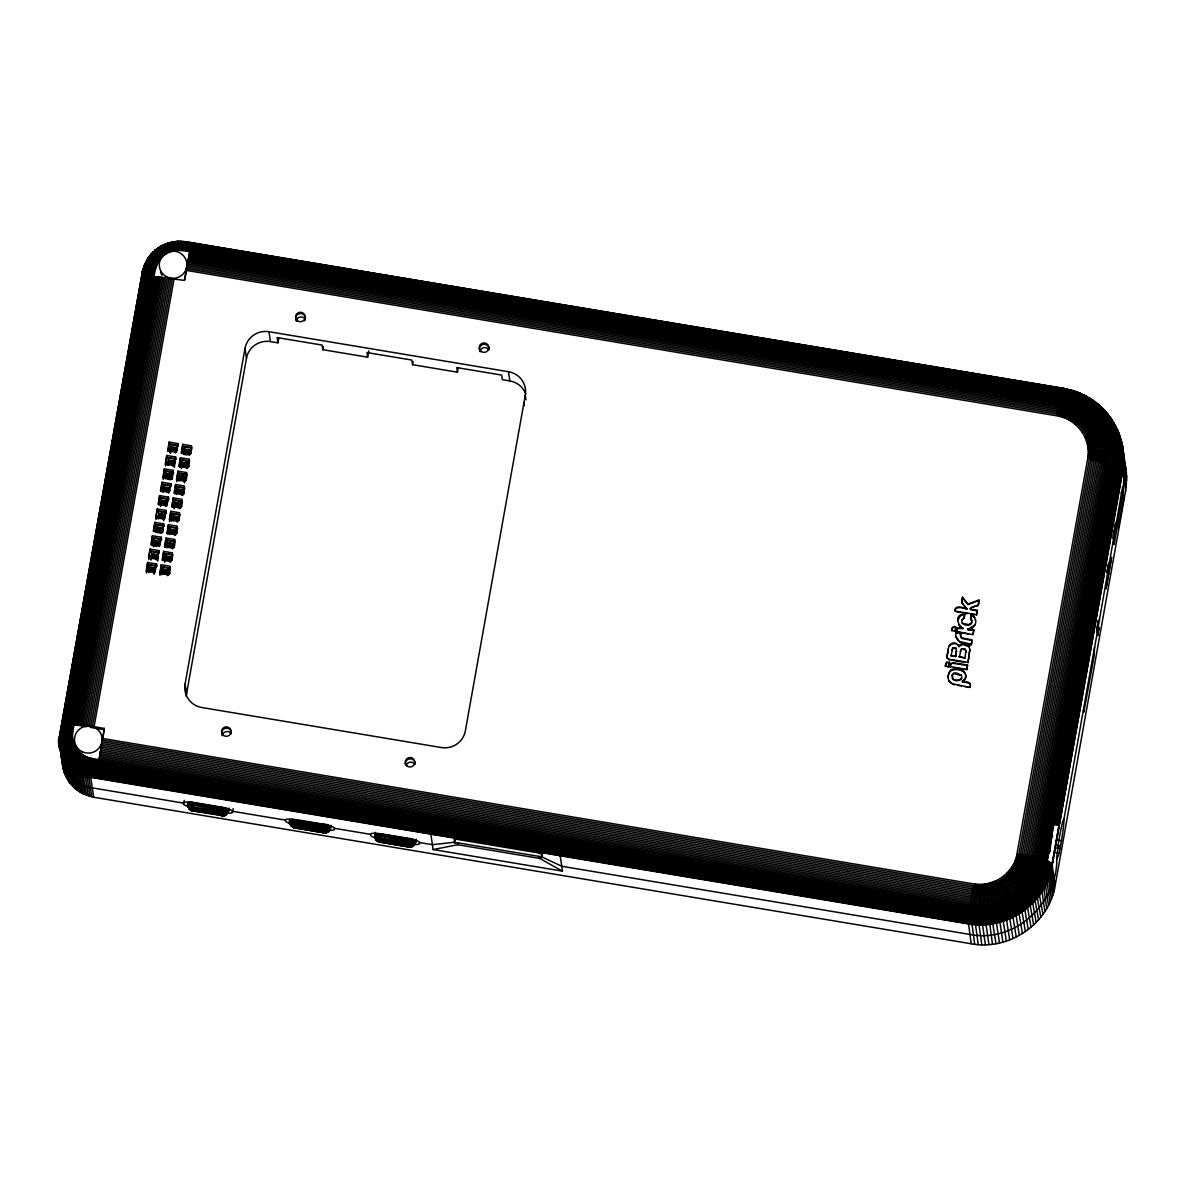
<?xml version="1.0" encoding="UTF-8"?>
<svg xmlns="http://www.w3.org/2000/svg" width="1186" height="1186" viewBox="0 0 1186 1186"><rect width="100%" height="100%" fill="white"/><g stroke="black" fill="none" stroke-linecap="round" stroke-linejoin="round"><path stroke-width="1.5" d="M101.981 743.815L99.15 759.677L102.515 738.463L975.114 884.148C993.053 886.579 1011.717 874.482 1016.417 856.929C1028.01 860.873 1041.723 863.141 1050.574 872.11C1041.886 907.231 1003.519 930.521 968.265 923.894L90.714 777.334C71.175 780.818 39.85 727.418 72.835 731.317L155.218 269.904L157.975 262.343L163.149 256.117L155.47 250.276L150.948 254.871L151.141 254.16L154.299 254.471L160.822 258.4M958.673 625.022C970.726 636.274 946.413 616.69 964.811 613.488L964.055 617.787L961.727 620.367L962.276 623.258C964.589 625.274 969.095 626.282 971.378 623.747L971.942 621.405L970.83 618.677L971.764 620.545L971.527 619.641M1124.98 463.163L1126.685 477.009L1125.618 490.945L1055.169 885.482C1049.195 923.657 1008.901 951.009 971.201 943.774L93.457 797.185L83.064 793.819L75.341 788.764L69.114 782.019L64.118 772.264L59.567 745.253L59.849 734.001L142.32 272.276L144.618 266.479L156.003 266.776M72.835 731.317L72.494 734.519C40.947 733.645 74.006 777.601 90.64 775.407L968.191 921.967C991.392 925.984 1016.269 917.905 1032.561 900.886C1037.958 894.778 1059.824 866.165 1047.297 860.888L1054.221 822.106L1059.009 825.471L1052.115 824.314M61.138 746.646C58.218 765.889 73.117 785.191 92.271 787.86L183.415 803.085A12.438 2.268 10.1 0 1 195.319 802.759L219.81 806.851A12.438 2.268 10.1 0 1 232.397 811.268L285.455 820.134A12.438 2.268 10.1 0 1 297.36 819.808L321.851 823.899A12.438 2.268 10.1 0 1 334.437 828.317L370.492 834.336A12.438 2.268 10.1 0 1 382.396 834.01L406.887 838.102A12.438 2.268 10.1 0 1 419.473 842.52L432.401 844.669L454.535 842.268L455.083 839.214M166.055 244.39L170.132 251.936L176.492 250.394L183.029 250.602L1060.595 397.162C1091.15 401.357 1114.395 433.068 1108.139 463.489L1037.706 858.027C1032.873 888.848 1000.347 910.937 969.896 905.096L92.345 758.536C80.974 756.89 71.827 746.068 72.494 734.519M1016.417 856.929L1087.977 456.995C1090.72 438.464 1076.977 419.666 1058.668 416.138L186.098 270.364L184.304 280.385L154.032 276.59M1126.685 480.508L1122.905 455.869L1110.378 452.4L1088.259 451.51M64.118 772.264L59.3 741.606L59.789 738.107M62.265 762.524L62.28 758.773M176.492 250.394L175.765 241.41L186.024 241.766L182.525 241.929L186.172 242.077L183.118 241.781L181.414 250.379M173.26 250.943L170.917 242.626L168.249 243.323L173.245 241.751L176.936 241.944L173.26 241.796L174.876 250.617M1015.883 858.679C1027.358 863.052 1040.418 866.269 1049.373 875.09C1039.618 908.372 1002.2 929.913 968.221 923.538L90.67 776.978L81.819 774.725C79.373 769.388 84.843 762.257 86.118 756.609M148.902 572.186L149.896 570.036M151.289 558.814L151.63 556.886M158.45 518.682L159.443 516.533M160.836 505.31L161.652 501.886L161.044 503.709M165.61 478.566L166.618 476.416M167.997 465.194L168.649 463.074M163.431 244.998L154.758 250.795L161.593 246.036L167.167 253.315L168.634 252.574L163.431 244.998L166.099 243.916L163.475 244.865M978.821 884.4L978.672 922.278L981.815 944.753M173.26 241.914L170.725 242.433M960.393 635.963L960.452 634.377L961.935 638.513L972.075 640.425M975.025 624.874C957.932 634.94 978.079 629.381 975.5 620.011M88.224 795.895L85.288 776.029L76.319 771.449L83.257 755.037M1126.492 484.007L1122.89 459.338L1110.378 455.291L1088.259 453.349M160.999 246.747L161.593 246.036M228.438 809.905L228.261 812.262C209.299 823.781 242.537 808.985 221.441 807.458L194.237 802.922C179.857 797.941 193.199 815.642 191.717 809.326L192.918 809.608M187.625 803.1L188.218 806.628L192.829 810.824M289.666 820.134C286.389 825.159 299.836 830.837 291.133 825.856L289.666 820.134L291.03 819.57L323.481 824.507C333.385 822.862 330.983 834.87 322.992 832.72L295.729 828.08L291.296 826.079M374.702 834.336L375.458 839.065L378.779 841.852L408.028 846.923C416.019 849.057 418.421 837.064 408.518 838.71L379.802 833.936L374.702 834.336L375.295 837.879L377.993 840.266L407.717 845.114C408.533 847.842 412.491 847.782 415.337 843.513L415.515 841.156M187.744 802.833L188.322 806.406L192.102 809.356L220.64 813.863L222.212 815.538C228.972 816.709 226.482 810.038 220.878 811.031L188.322 806.406L189.256 809.03L192.606 810.75L189.716 808.689C184.734 805.487 189.582 801.662 194.015 804.138L221.233 808.674C228.453 807.71 229.624 814.826 222.034 814.352L226.482 812.781L228.231 809.593M289.784 819.882L290.362 823.455L294.158 826.405L322.681 830.912C324.163 830.393 325.023 833.373 323.244 832.661L295.892 828.006C291.593 828.421 290.629 823.529 295.492 825.382L322.711 829.918C326.091 829.177 328.596 834.04 323.778 832.705C322.429 832.898 330.464 832.824 330.301 829.31L330.479 826.953M374.82 834.084L375.399 837.657L379.698 842.134L410.015 847.071L413.899 845.485L413.099 843.735L409.214 842.505L375.399 837.657L376.318 840.281L380.825 842.371M965.775 652.389L965.878 650.832L964.93 658.067L959.237 656.599L964.93 658.067M80.826 773.924L75.341 771.137C72.583 765.711 79.847 759.277 81.923 754.103M375.428 832.409L375.636 839.317M965.671 677.073L965.775 675.664L965.36 679.015L962.424 681.846L965.76 677.591M179.783 250.276L181.028 241.573M72.598 732.918C68.195 733.393 58.366 732.963 59.389 738.745M188.218 802.64L188.707 806.243L192.132 809.297C189.493 807.992 191.806 812.158 193.689 811.031L222.256 815.212M290.259 819.689L290.748 823.292L294.869 827.872M375.28 833.877C375.413 839.199 377.548 840.696 380.498 840.192L407.702 844.743C409.437 844.121 412.165 847.382 409.17 846.878C414.062 847.797 410.534 843.439 407.747 844.121L380.528 839.584C374.687 837.583 378.734 842.697 379.194 842.001C374.494 840.904 376.11 836.634 380.617 838.739L412.565 844.773L412.891 846.181L409.289 846.789L410.534 846.848M956.524 651.544L955.679 647.912L952.803 648.001L951.083 655.754L955.634 656.51L956.45 651.01L955.634 656.51M976.967 884.311L975.174 922.115L978.257 944.605M188.989 802.522L189.345 806.154L192.384 809.237L191.139 808.837L220.626 813.492C226.452 814.485 218.861 817.436 225.814 814.93L225.488 813.522L221.812 812.232L189.019 807.429L189.093 808.808L192.28 810.542C188.055 810.186 190.397 806.599 193.451 808.333L222.301 813.211L224.495 814.219L224.599 815.553L222.093 815.627L223.398 815.701M291.03 819.57L291.385 823.203L294.424 826.286L293.016 825.96L293.224 827.368L294.484 827.724M376.066 833.773L376.422 837.405L379.461 840.489L378.215 840.088M167.167 253.315L165.773 254.16L159.458 247.311L156.344 249.816M76.319 771.449C64.177 767.505 75.563 757.632 79.462 751.998M190.027 802.492L190.605 807.206L192.592 809.237M292.067 819.541L292.645 824.24L294.632 826.286M377.104 833.743L377.682 838.443L379.668 840.474M1088.155 455.172C1097.984 458.448 1127.486 453.63 1122.682 471.064L1051.537 869.042L1054.473 888.907M156.063 531.862L157.056 529.905M163.223 491.73L164.039 488.513M948.074 676.509C947.94 681.105 948.103 668.37 952.995 669.26C958.021 667.881 965.552 670.12 965.849 676.198M948.148 677.028C947.629 666.413 963.773 668.593 965.552 674.345M956.153 632.835L960.779 633.487L956.272 632.227C953.262 639.565 963.032 646.148 971.304 644.724L971.808 641.863M169.598 243.219L168.249 242.997L171.688 251.388M964.559 662.292L948.844 659.668L946.917 657.444L948.756 659.149L967.984 662.351L969.866 649.394L968.058 662.885M156.774 249.179L158.791 249.549L164.424 255.094L165.773 254.16M191.302 802.551L191.495 807.236L192.844 809.252M293.342 819.6L293.535 824.285L294.884 826.286M378.378 833.802L378.571 838.487L379.92 840.489M975.114 884.148L971.675 921.789L974.714 944.264M154.313 543.321L154.491 542.017L153.824 546.494M161.474 503.19L161.652 501.886M171.036 449.687L171.199 448.397L170.547 452.874M70.226 783.486L66.979 762.435L69.737 757.646L77.312 749.582M178.389 241.381L178.137 250.276M92.345 758.536L90.64 776.533L93.65 797.214M69.114 782.019L66.179 762.153C64.504 756.238 73.013 752.25 76.364 748.262M192.725 802.7L193.125 809.267L192.31 808.808M294.765 819.748L295.166 826.316L293.179 825.886M379.802 833.936L380.202 840.518L379.387 840.059M155.218 269.904L146.59 270.319L142.468 271.994L59.567 736.21M102.218 740.108L972.98 885.527C993.601 889.5 1015.646 874.527 1018.922 853.638L1089.371 459.101C1093.596 438.479 1077.852 416.998 1057.141 414.151L186.38 268.718L186.098 270.364M1087.977 456.995C1096.294 459.886 1123.32 458.522 1122.593 470.738L1050.663 872.436L1053.598 892.302M155.559 268.332C149.925 267.502 138.673 266.82 142.765 276.397M1114.87 526.08L1114.603 529.949L1115.641 522.552L1115.344 529.356L1118.546 527.133L1123.438 499.721L1121.274 492.175M970.415 609.011L970.711 607.781L978.213 605.053L979.132 599.908L967.85 604.089L962.528 597.195L961.683 602.873L966.872 609.1C962.913 607.188 954.374 606.402 955.041 611.042C954.537 604.089 964.159 607.988 966.872 609.1M153.379 251.951L151.096 254.397L153.972 252.01L161.948 257.214M66.253 777.319L63.318 757.454C62.843 751.613 70.997 748.826 74.762 745.46M194.237 802.922L192.844 808.867M221.441 807.458L220.64 813.863L222.953 807.74M296.278 819.956L295.477 826.36L294.35 825.856M323.481 824.507L322.681 830.912L325.008 824.789M381.299 834.158L379.92 840.118M408.518 838.71L407.717 845.114L410.03 838.991M1087.992 447.863L1108.599 446.618L1121.482 448.441L1122.979 449.553L1123.305 463.474L1052.086 864.253C1046.482 902.65 1006.054 930.387 968.206 923.093L90.64 776.533C75.815 774.265 47.129 752.873 74.125 743.978M972.98 885.527L968.206 921.3L971.201 943.774M86.578 726.736L74.021 724.631L75.37 724.676L155.366 276.635M75.37 724.676L76.749 724.735L156.745 276.694M76.749 724.735L78.172 724.824L158.183 276.783M78.172 724.824L79.655 724.928L159.65 276.887M79.655 724.928L81.152 725.046L161.148 277.005M81.152 725.046L82.694 725.195L162.69 277.153M82.694 725.195L84.265 725.358L164.261 277.316M84.265 725.358L85.866 725.535L165.862 277.494M85.866 725.535L87.482 725.743L167.478 277.702M87.482 725.743L89.113 725.965L169.109 277.924M89.113 725.965L90.773 726.203L170.769 278.161M90.773 726.203L92.434 726.455L172.43 278.413M92.434 726.455L94.094 726.721L174.09 278.68M102.515 738.463L104.309 728.426L94.094 726.721M102.915 738.537L104.309 728.426M184.808 279.926L189.834 251.728L186.38 268.718M147.672 562.49L146.115 571.178L154.966 572.66L156.522 563.973L147.672 562.49L146.397 573.031M150.059 549.118L148.517 557.805L157.353 559.288L158.909 550.586L150.059 549.118L148.784 559.644M152.445 535.746L150.904 544.433L159.739 545.916L161.296 537.214L152.445 535.746L151.541 544.997M154.832 522.359L153.291 531.061L162.126 532.544L163.683 523.841L154.832 522.359L153.943 531.625M157.219 508.987L155.677 517.689L164.513 519.157L166.07 510.469L157.219 508.987L155.944 519.527M159.621 495.615L158.064 504.317L166.9 505.785L168.456 497.097L159.621 495.615L158.716 504.88M162.008 482.242L160.451 490.93L169.287 492.412L170.843 483.725L162.008 482.242L161.103 491.493M164.394 468.87L162.838 477.558L171.688 479.04L173.23 470.353L164.394 468.87L163.105 479.411M166.781 455.498L165.225 464.186L174.075 465.668L175.617 456.966L166.781 455.498L165.491 466.024M169.168 442.126L167.611 450.813L176.462 452.296L178.004 443.594L169.168 442.126L168.264 451.377M148.517 572.423L149.466 567.071L148.013 564.788L156.863 566.271L154.906 567.99L153.958 573.342M150.904 559.051L151.852 553.699L150.4 551.416L159.25 552.898L157.293 554.618L156.344 559.955M158.731 546.583L159.68 541.231L161.637 539.526L152.786 538.044L154.239 540.327L153.291 545.679L156.908 546.286M155.677 532.306L156.626 526.955L155.173 524.672L164.024 526.139L162.067 527.859L161.118 533.211L157.486 532.603M158.064 518.934L159.013 513.582L157.56 511.299L166.411 512.767L164.454 514.487L163.505 519.839M160.451 505.547L161.4 500.21L159.947 497.927L168.797 499.395L166.841 501.115L165.892 506.466M162.838 492.175L163.787 486.823L162.349 484.54L171.184 486.023L169.242 487.742L168.279 493.094M165.225 478.803L166.173 473.451L164.735 471.168L173.571 472.651L171.629 474.37L170.665 479.707L167.033 479.114M167.611 465.431L168.575 460.079L167.122 457.796L175.958 459.279L174.016 460.983L173.052 466.335M169.998 452.059L170.962 446.707L169.509 444.424L178.345 445.906L176.403 447.611L175.439 452.963M148.976 571.637L149.466 567.071L154.906 567.99L154.091 574.32M151.037 560.044L151.852 553.699L157.293 554.618M153.439 546.672L153.869 540.282L159.68 541.231L159.828 542.224L154.388 541.32M156.137 531.506L156.626 526.955L162.067 527.859L162.215 528.852L156.774 527.933M158.524 518.134L159.013 513.582L164.454 514.487L163.653 520.832M160.599 506.541L161.4 500.21L166.841 501.115L166.351 505.666M163.297 491.389L163.787 486.823L169.242 487.742L169.376 488.721L163.935 487.817M165.684 478.002L166.173 473.451L171.629 474.37L171.762 475.349L166.322 474.444M168.071 464.63L168.575 460.079L174.016 460.983L173.527 465.549M170.147 453.037L170.962 446.707L176.403 447.611L175.913 452.162M157.619 561.126L158.242 557.657M162.719 532.647L163.683 523.841M172.267 479.144L173.23 470.353M174.342 467.506L175.617 456.966M161.281 564.758L159.725 573.461L168.575 574.928L170.117 566.241L161.281 564.758L160.006 575.299M163.668 551.386L162.111 560.074L170.962 561.556L172.519 552.869L163.668 551.386L162.704 560.177M166.055 538.014L164.498 546.702L173.349 548.184L174.905 539.497L166.055 538.014L165.091 546.805M168.442 524.642L166.885 533.329L175.736 534.812L177.292 526.11L168.442 524.642L167.478 533.433M170.828 511.27L169.287 519.957L178.122 521.44L179.679 512.737L170.828 511.27L169.554 521.796M173.215 497.883L171.673 506.585L180.509 508.053L182.066 499.365L173.215 497.883L172.252 506.689M175.602 484.511L174.06 493.213L182.896 494.681L184.453 485.993L175.602 484.511L174.638 493.317M177.989 471.139L176.447 479.841L185.283 481.308L186.839 472.621L177.989 471.139L176.714 481.679M180.391 457.766L178.834 466.454L187.67 467.936L189.226 459.249L180.391 457.766L179.412 466.558M182.777 444.394L181.221 453.082L190.056 454.564L191.613 445.862L182.777 444.394L181.799 453.185M160.377 574.024L161.622 567.071L170.458 568.539L168.516 570.258L167.552 575.61M162.764 560.637L164.009 553.684L172.845 555.167L170.903 556.886L169.939 562.238M165.15 547.265L166.396 540.312L175.246 541.794L173.289 543.514L172.341 548.866M167.537 533.893L168.783 526.94L177.633 528.422L175.676 530.142L174.727 535.479M169.924 520.521L171.169 513.568L180.02 515.05L178.063 516.755L177.114 522.107M172.311 507.148L173.556 500.195L182.407 501.663L180.45 503.383L179.501 508.735M174.713 493.776L175.943 486.823L184.794 488.291L182.837 490.011L181.888 495.363M177.099 480.404L178.33 473.436L187.18 474.919L185.224 476.639L184.275 481.99M179.486 467.017L180.717 460.064L189.567 461.547L187.61 463.266L186.662 468.618M181.873 453.645L183.118 446.692L191.954 448.175L189.997 449.894L189.048 455.231M162.111 574.706L163.075 569.354L161.622 567.071M164.498 561.319L165.462 555.967L164.009 553.684M166.885 547.947L167.849 542.595L166.396 540.312M169.272 534.575L170.235 529.223L168.783 526.94M171.673 521.203L172.622 515.851L171.169 513.568M174.06 507.83L175.009 502.479L173.556 500.195M176.447 494.458L177.396 489.106L175.943 486.823M178.834 481.071L179.783 475.734L178.33 473.436M181.221 467.699L182.17 462.347L180.717 460.064M162.586 573.905L163.075 569.354M164.646 562.312L165.462 555.967L170.903 556.886L170.413 561.438M167.359 547.146L167.849 542.595M169.746 533.774L170.235 529.223L175.676 530.142L175.187 534.693M172.133 520.402L172.622 515.851L178.063 516.755L177.574 521.306M174.194 508.809L175.009 502.479L180.45 503.383L179.961 507.934M176.907 493.658L177.396 489.106L182.837 490.011L182.347 494.562M179.294 480.286L179.783 475.734L185.224 476.639L184.423 482.969M181.369 468.692L182.17 462.347L187.61 463.266L187.121 467.818M184.067 453.526L184.705 449.968L183.118 446.692M168.027 574.81L168.516 570.258L162.645 569.206M172.8 548.065L173.289 543.514L167.419 542.462M189.508 454.446L189.997 449.894L184.556 448.975L183.608 454.327L187.24 454.935M169.539 573.757L170.087 569.814M171.926 560.385L172.474 556.442M174.312 547.013L174.861 543.069M176.699 533.641L177.248 529.697M179.086 520.254L179.635 516.325M181.473 506.882L182.021 502.953M183.474 494.784L184.408 489.566M186.246 480.137L186.795 476.194M188.633 466.765L189.182 462.822M191.02 453.393L191.583 449.45M186.246 696.582A20.725 20.34 -8.4 0 1 186.543 693.943L185.075 684.07L245.013 348.373A20.725 20.34 -8.4 0 1 269.014 331.724L508.468 371.707A20.725 20.34 -8.4 0 1 525.294 395.19L525.976 399.786M186.543 693.943L246.48 358.246L245.013 348.373M189.286 806.88A12.438 2.268 10.1 0 1 183.548 804.004L184.186 800.431M246.48 358.246A20.725 20.34 -8.4 0 1 270.467 341.598L277.954 342.843L278.784 338.158M224.866 815.331L228.142 812.529L229.165 807.977M227.386 813.24A12.438 2.268 10.1 0 0 232.53 812.188L233.168 808.615M368.757 350.937L367.645 357.179L322.755 349.677L323.304 346.564M458.285 367.497L457.44 372.182L412.55 364.68L413.099 361.552M331.087 825.293L330.182 829.563L328.967 829.874L330.657 828.139M416.242 839.228L415.219 843.765L412.98 844.106M525.294 395.19L465.357 730.887A20.725 20.34 -8.4 0 1 441.37 747.536L201.902 707.538A20.725 20.34 -8.4 0 1 185.075 684.07M542.387 854.557L541.839 857.626L539.259 856.396L457.514 842.757L454.653 843.053L455.483 838.472M542.269 853.772L541.839 857.626M949.541 662.574L946.547 662.188L945.272 665.761L948.77 666.858L945.346 666.295L946.621 662.707L949.541 662.574L948.77 666.858M946.902 656.555L948.281 648.831L946.991 657.963M955.812 627.409C951.498 624.978 950.801 635.266 952.239 627.631C959.222 621.805 953.01 639.491 955.738 626.89M948.696 666.339L949.467 662.04M967.583 665.583L952.254 663.182L950.905 664.116L950.208 667.11L950.535 664.368L953.025 662.633L967.494 665.049L966.812 669.882M963.165 628.135L957.695 627.854L956.405 631.426L973.083 634.718M963.24 628.654L957.769 628.372L956.494 631.945L968.102 633.887M961.683 602.873L962.528 597.195M960.527 634.895L960.704 632.968M961.727 620.367L964.129 618.321L964.9 614.022L960.245 616.038L958.08 619.893M959.326 657.133L961.253 648.92L964.841 648.846L965.953 651.366M970.919 619.196L971.26 614.452L974.195 616.69L975.574 620.545M971.26 614.452L970.726 617.521M967.494 665.049L966.738 669.349L950.134 666.576M971.304 644.724L971.986 639.906L960.927 637.683M973.009 634.199L973.78 629.899L967.613 628.876M976.582 615.149L977.279 610.33L970.563 609.041M973.35 633.294L973.78 629.899M976.834 613.725L977.279 610.33M972.06 607.128L978.287 605.586L978.91 602.147M964.796 686.531L969.985 687.406C972.327 682.128 966.145 681.238 962.35 681.313M1047.875 861.169C1042.583 897.491 1004.334 923.746 968.517 916.852L90.951 770.292C73.265 767.846 59.819 749.493 63.421 731.881L145.804 270.467C148.606 252.618 167.434 239.839 185.06 243.204L1062.626 389.764C1098.34 394.686 1125.499 431.748 1118.205 467.299L1054.799 822.387M1047.712 853.683A2.757 2.713 -8.4 0 0 1049.832 851.489L1052.071 834.143A2.757 2.713 -8.4 0 0 1051.611 832.112M1048.676 861.585C1043.309 898.306 1004.646 924.843 968.428 917.875L90.862 771.315C72.776 768.81 59.033 750.056 62.71 732.044L145.092 270.63C147.968 252.381 167.211 239.305 185.238 242.759L1062.804 389.319C1098.918 394.286 1126.374 431.763 1118.991 467.714L1055.599 822.802M1049.388 862C1043.976 899.077 1004.927 925.881 968.354 918.839L90.788 772.279C72.346 769.729 58.322 750.59 62.072 732.222L144.47 270.808C147.39 252.203 167.018 238.875 185.401 242.389L1062.967 388.949C1099.437 393.974 1127.174 431.823 1119.717 468.114L1056.311 823.203M1050.04 862.4C1044.57 899.803 1005.179 926.829 968.295 919.728L90.729 773.168C71.961 770.574 57.699 751.109 61.524 732.429L143.906 271.016C145.73 260.594 152.534 251.254 161.8 246.184M1056.963 823.603L1120.37 468.514C1125.81 440.347 1111.045 410.03 1085.798 396.554C1078.548 402.958 1074.175 411.957 1069.06 420.037M1050.603 862.785C1045.088 900.485 1005.402 927.704 968.236 920.544L90.685 773.984C71.634 771.36 57.165 751.613 61.049 732.651L143.432 271.223L147.613 259.749L153.646 251.951M1057.527 824.003L1120.933 468.915C1126.166 441.8 1112.705 411.72 1088.763 398.288C1081.069 404.263 1076.191 413.113 1070.661 420.971M1051.092 863.171C1045.548 901.108 1005.609 928.505 968.206 921.3L90.655 774.74C71.368 772.071 56.72 752.072 60.649 732.889L143.032 271.461L147.272 259.838L157.975 262.343M1058.016 824.389L1122.297 462.466L1121.986 448.708L1118.932 435.277L1113.283 422.72L1107.457 414.151L1097.791 417.694L1081.602 428.487M1058.431 824.759L1122.712 462.792L1122.727 452.415L1121.2 442.156L1118.146 432.223L1113.654 422.853L1103.825 424.469L1084.849 433.246M1051.508 863.556C1047.134 901.76 1005.832 929.972 968.191 922.575L90.625 776.015C70.997 773.302 55.742 752.71 60.323 733.141L143.239 269.266M1058.772 825.13L1123.053 463.133L1122.727 449.257L1119.332 435.484L1114.988 434.713L1107.413 435.41L1086.376 440.732M1083.411 710.236L1083.796 712.312L1094.204 655.71L1094.515 647.393L1063.857 819.704A20.251 1.216 -80.5 0 0 1059.795 835.448A20.251 1.216 -80.5 0 0 1056.859 858.916C1057.156 903.688 1014.786 943.404 969.822 934.42L561.764 866.269L541.735 856.826L541.335 854.202L538.755 852.986L457.01 839.332L454.149 839.644L454.653 843.053M1094.604 647.512L1122.608 486.853L1123.438 492.398L1122.475 497.794M1122.92 488.958L1125.306 467.669L1122.742 450.428M1118.546 527.133L1117.805 522.122L1122.697 494.71M1117.968 522.967L1114.114 544.552L1113.61 541.112M1056.859 858.916L1058.564 855.239L1061.44 840.741A20.251 1.216 -80.5 0 0 1063.901 819.971L1063.857 819.704M142.246 272.899L145.092 264.315L156.567 265.264M1057.141 414.151L1063.116 388.667L1070.721 390.431M61.954 753.629L64.741 773.984M90.744 758.21L88.12 776.029L90.67 776.978M159.784 259.645L149.807 255.791L144.247 265.842M60.338 749.152L63.851 745.416L73.132 740.924M143.936 266.85L142.468 271.994M170.369 447.063L170.028 448.649L176.833 449.79M72.806 739.338L62.68 743.607L59.834 747.061M224.406 808.081L222.835 812.469L221.204 813.596M326.446 825.13L323.274 831.03L294.884 825.916M411.483 839.332L409.911 843.72L408.28 844.847M72.583 737.751L63.08 740.939L59.478 744.141L59.374 741.28L61.005 739.634L72.479 736.135M1058.668 416.138L1063.738 396.613L1066.94 388.949L185.92 241.722L183.029 250.602M142.78 270.082L147.272 259.838M74.733 650.773L74.955 653.367M65.66 701.593L65.897 704.188M136.583 304.372L136.805 306.966M225.725 808.452L224.421 811.847L221.5 814.056M327.766 825.5L326.461 828.895L323.541 831.104M412.802 839.703L411.498 843.098L408.577 845.307M143.55 267.354L144.796 264.493M89.158 757.78L85.288 776.029M226.837 808.837L224.525 813.003L221.723 814.145M328.878 825.886L326.565 830.052L323.763 831.178M413.914 840.088L411.601 844.254L408.799 845.381M952.803 648.001L951.884 650.313M965.567 649.631L962.335 648.95L960.156 651.514M227.682 809.223L226.037 812.484L221.886 814.219M329.723 826.271L328.077 829.533L323.926 831.267M414.759 840.474L413.099 843.735L408.962 845.455M1060.477 416.568L1066.585 397.31L1070.484 389.823M228.023 811.55L226.348 814.619L224.836 814.723L225.444 813.878M330.064 828.599L327.44 832.305L323.096 832.542M415.693 842.342L413.425 845.855L408.814 846.908L410.015 847.071M330.271 826.642L327.529 830.571L324.045 831.342C331.62 832.009 330.553 824.715 323.274 825.723L294.588 820.964L289.71 821.097L290.6 825.13L294.172 826.345L293.016 825.96M415.308 840.83L413.558 844.032L409.111 845.603M948.37 649.365C948.059 645.08 952.388 641.478 956.376 643.464C959.237 646.933 958.97 646.563 962.81 644.398C979.073 651.129 961.401 639.284 958.881 646.37M171.199 448.397L170.591 450.22M154.491 542.017L153.869 543.84M87.616 757.246L83.198 774.502L86.474 795.287M1062.271 417.101L1070.246 396.228L1072.93 391.365L1074.131 391.439L1066.496 389.319M962.276 623.258L968.621 624.651L971.883 622.398M296.278 320.798C296.9 316.514 303.423 315.417 305.247 319.375M1064.02 417.709L1073.137 397.221L1076.162 392.492L1077.481 392.596L1073.167 391.098M961.727 676.079L961.283 679.548L956.376 680.838L952.788 679.341L952.447 674.567C954.982 669.26 964.055 678.362 960.942 674.819M952.002 678.081L954.122 679.726L958.407 680.423L961.876 678.081M165.403 474.237L170.636 474.548L165.373 473.94M163.016 487.609L162.971 487.313M144.351 265.234L146.901 261.839L157.219 263.781M1065.74 418.406L1075.969 398.363L1079.319 393.767L1080.772 393.93L1076.428 392.24M84.666 755.867L78.543 772.338L81.419 792.96M183.118 241.781L175.765 241.796M289.977 822.847L294.484 822.18L323.081 826.938C324.994 826.79 332.317 829.073 328.448 830.897L326.906 832.379L324.134 832.676C326.817 833.639 324.949 830.037 323.244 830.645M414.003 844.076L411.942 846.582L408.028 846.923M1067.43 419.177L1078.726 399.652L1082.418 395.205L1083.974 395.412L1079.883 393.352M146.99 259.971L145.404 262.892L145.819 262.195M60.086 733.408L59.863 734.312M958.955 646.889C957.784 641.596 950.06 643.805 949.141 646.014M193.748 811.135L192.621 810.898L204.867 812.336M295.788 828.169L291.667 826.331L290.511 823.203M158.835 260.964L149.317 257.629L146.649 260.876M146.664 260.371L148.131 257.999M146.59 260.638L150.044 255.687M411.913 845.974L412.52 845.129C418.198 844.625 410.578 840.429 408.117 841.126L379.52 836.382L374.939 836.515L376.703 840.533L379.505 841.927M80.648 753.095L72.242 767.965L75.341 788.764M149.807 255.791L147.953 258.459L151.645 253.76M1072.218 421.979C1078.385 415.589 1084.523 401.58 1093.121 400.764M1073.701 423.061L1089.059 406.042L1093.981 402.365L1095.983 402.84L1092.291 399.993M149.495 256.132L151.423 253.834M325.839 831.727L323.778 832.705L324.979 832.868M410.875 845.929L408.562 846.893M1075.139 424.232L1091.417 407.94L1096.635 404.485L1098.725 405.049L1095.108 402.039M78.335 750.827L71.19 759.411L68.462 765.029L71.397 784.895M151.141 254.16L153.157 252.01M1076.532 425.448L1093.685 409.956L1099.17 406.739L1101.364 407.391L1097.806 404.218M152.905 252.292L155.233 250.246M165.832 243.842L168.353 242.982M1079.067 425.596L1096.724 411.512L1102.076 409.007L1103.87 409.852L1100.712 406.576M154.906 250.987L152.861 252.529L157.412 248.719M326.876 831.771L323.526 832.691M1080.372 427.004L1097.895 414.285L1103.884 411.601L1106.256 412.431L1103.202 409.022M154.803 250.557L157.012 248.704M154.892 250.394L157.189 248.689M75.519 746.884L67.898 753.169L64.163 758.195L67.128 778.935M156.878 248.793L159.102 247.266M1121.304 493.88L1123.438 492.398M1115.67 523.604L1117.805 522.122M1082.774 430.014L1102.639 418.584L1108.095 416.894L1110.63 417.932L1107.457 414.151M222.064 815.805L223.25 815.316M162.645 245.873L168.442 243.1M1082.418 432.49L1096.294 424.662L1107.131 420.244L1111.845 419.888L1114.425 423.817L1109.888 417.012M158.924 247.489L161.415 245.962M161.133 246.169L163.653 244.805M161.118 246.377L163.979 245.057M73.576 742.466C66.386 742.466 58.158 759.826 59.552 743.8M1085.798 396.554L1090.171 398.837L1086.094 396.406M1085.753 434.921L1106.36 426.738L1113.372 425.552L1116.085 426.901L1113.654 422.853M224.139 815.36L222.538 815.835M1085.042 437.323C1092.855 436.374 1115.389 420.259 1118.131 433.557M220.952 815.672L221.886 815.627M1085.753 439.013C1093.907 438.346 1116.723 423.476 1119.48 436.789M962.602 597.714L967.924 604.608L979.206 600.427M168.56 243.278L163.416 245.206L164.335 245.087M168.234 243.13L170.917 242.626M1086.91 442.482C1097.613 440.836 1111.267 434.269 1121.185 439.902L1123.201 453.541M961.016 675.353L953.633 673.604M1087.354 444.261C1098.266 443.075 1112.201 437.263 1122.045 443.297L1126.522 473.525M170.74 242.641L175.854 241.766L173.275 242.107M440.05 835.063L430.844 834.143L433.112 849.547L457.811 844.728L539.556 858.382L562.475 871.147L560.207 855.743L550.126 853.253M67.291 763.621L74.214 769.981M1087.725 446.055L1103.884 444.038L1116.456 444.053L1122.223 445.817L1123.246 450.176L1122.475 446.099M226.407 813.848C230.277 812.025 222.953 809.741 221.041 809.89L192.443 805.131L187.862 805.264L189.3 806.539M327.751 831.757C331.25 830.052 324.712 827.917 322.918 828.065L293.283 823.232L290.362 823.455L290.437 824.863M414.329 842.92L415.1 842.801M164.231 489.788L163.194 488.795L163.431 490.337M85.644 775.777L88.135 776.459M175.75 241.588L178.345 241.262M1088.17 449.687L1112.809 449.761L1120.592 451.332L1123.587 453.645L1122.979 449.553M327.484 830.926L328.448 830.897M178.241 241.41L180.924 241.262M409.081 845.529C416.701 846.122 415.545 838.962 408.31 839.925L381.091 835.374C377.8 833.462 371.426 835.819 376.481 838.917L376.362 837.79M180.732 241.41L183.548 241.544M222.657 815.701L221.53 815.76M183.222 241.573L185.92 241.722M177.263 489.314L180.391 489.655M178.745 516.933L172.563 516.295M173.23 529.816L170.176 529.668M170.843 543.247L167.715 542.639M162.927 569.547L167.626 570.184M325.438 832.75L324.252 832.587L327.855 831.979L327.677 830.793L323.852 829.281L291.059 824.478L292.957 826.064M167.537 501.545L164.172 501.055L167.522 501.678M163.475 514.665L160.11 514.175L163.46 514.783M155.959 527.118L159.398 527.8M153.913 568.168L148.873 567.442L153.898 568.272M185.698 241.9L1063.664 388.445M185.55 242.107L1067.222 389.305M189.567 252.885L1060.328 398.318C1090.156 402.425 1112.853 433.379 1106.76 463.074L1036.312 857.611C1031.598 887.706 999.828 909.277 970.118 903.569L99.357 758.15M189.3 254.1L1060.047 399.534C1089.133 403.536 1111.267 433.705 1105.322 462.659L1034.874 857.211C1030.278 886.55 999.309 907.572 970.341 902.012L99.58 756.579M189.019 255.375L1059.78 400.794C1088.096 404.693 1109.622 434.076 1103.84 462.258L1033.391 856.811C1028.929 885.364 998.775 905.837 970.563 900.426L99.817 754.993M188.737 256.695L1059.483 402.113C1087.013 405.909 1107.961 434.461 1102.328 461.873L1031.879 856.411C1027.536 884.178 998.227 904.073 970.8 898.81L100.054 753.392M188.455 258.059L1059.202 403.492C1085.916 407.169 1106.242 434.891 1100.786 461.487L1030.337 856.025C1026.127 882.977 997.678 902.294 971.052 897.179L100.306 751.761M188.159 259.482L1058.92 404.9C1084.805 408.458 1104.507 435.336 1099.214 461.102L1028.766 855.655C1024.674 881.761 997.1 900.485 971.304 895.534L100.558 750.115M187.862 260.935L1058.624 406.353C1083.678 409.807 1102.728 435.796 1097.613 460.746L1027.165 855.284C1023.207 880.546 996.537 898.662 971.571 893.873L100.825 748.455M187.566 262.432L1058.327 407.851C1082.522 411.186 1100.934 436.3 1095.983 460.39L1025.534 854.928C1021.724 879.345 995.958 896.838 971.838 892.198L101.092 746.78M187.269 263.959L1058.031 409.378C1081.365 412.595 1099.111 436.819 1094.352 460.049L1023.903 854.587C1020.212 878.129 995.365 895 972.12 890.538L101.359 745.105M186.973 265.516L1057.734 410.949C1080.194 414.033 1097.287 437.352 1092.691 459.708L1022.243 854.261C1018.7 876.914 994.787 893.162 972.401 888.863L101.64 743.429M186.676 267.117L1057.438 412.535C1079.023 415.5 1095.449 437.901 1091.031 459.397L1020.583 853.935C1017.173 875.713 994.194 891.323 972.683 887.187L101.937 741.769M159.398 277.494L162.986 278.087M525.709 393.9A20.725 20.34 -8.4 0 0 509.832 380.928L502.345 379.668L501.663 375.072L456.773 367.571L457.44 372.182M169.435 443.964L178.285 445.432L178.004 443.594M183.044 446.232L191.88 447.715M173.719 447.626L177.07 448.189M184.512 449.42L189.538 450.265M171.095 447.7L176.551 448.605M184.705 449.968L190.145 450.873M184.304 451.036L191.109 452.177M169.969 449.079L176.773 450.22M182.555 451.214L191.05 452.637M169.939 449.405L176.744 450.547M182.525 451.555L191.109 452.963M169.939 449.583L176.788 450.695M182.525 451.703L191.079 453.082M167.048 457.336L175.899 458.819M180.657 459.605L189.493 461.087L189.226 459.249M171.703 460.657L174.816 461.354L169.657 460.687L174.683 461.562M168.708 461.072L174.164 461.977M182.318 463.341L187.759 464.245M167.641 462.021L174.431 463.163M181.918 464.408L188.722 465.549M167.582 462.451L174.386 463.593M180.168 464.586L188.663 466.009M167.552 462.777L174.357 463.919M180.139 464.927L188.722 466.335M167.552 462.955L174.401 464.082M180.139 465.075L188.693 466.469M164.661 470.709L173.512 472.191M178.271 472.977L187.106 474.459M167.745 473.792L170.873 474.296M179.723 476.179L184.764 477.009L179.753 476.031M179.931 476.713L185.372 477.617M970.341 608.477L971.052 609.812L977.353 610.864M165.239 475.393L172.044 476.535M177.826 477.498L186.335 478.922M165.195 475.823L172 476.965M177.767 477.973L186.276 479.381M165.165 476.149L171.97 477.291L165.165 476.327M177.752 478.299L186.335 479.707M177.752 478.447L186.291 479.841M955.041 611.042L976.508 614.63M956.909 611.872L960.482 612.465M964.055 613.058L967.643 613.651M971.215 614.259L974.788 614.852M162.274 484.081L171.125 485.563L170.843 483.725M175.884 486.364L184.719 487.831M177.544 490.085L182.985 491.004M162.853 488.765L169.657 489.907M175.439 490.871L183.949 492.294M162.808 489.21L169.613 490.337M175.38 491.345L183.889 492.768M162.778 489.521L169.583 490.663M175.365 491.671L183.949 493.079M162.778 489.699L169.628 490.826M175.365 491.834L183.904 493.213M967.687 629.395L973.854 630.433M159.888 497.453L168.723 498.935L168.456 497.097M173.497 499.736L182.333 501.204M951.543 630.611L954.967 631.189M174.95 502.923L181.666 504.05L174.979 502.775M161.548 501.189L166.989 502.108M175.157 503.457L180.598 504.376M160.125 502.138L167.27 503.279M174.757 504.539L181.562 505.666M160.421 502.582L167.226 503.709M172.993 504.717L181.502 506.14M160.392 502.894L167.196 504.035M172.963 505.043L181.562 506.452M160.392 503.086L167.241 504.198M172.978 505.206L181.517 506.585M956.094 636.66L959.207 641.463L971.23 644.191M157.501 510.84L166.337 512.308L166.07 510.469M171.11 513.108L179.946 514.591M159.161 514.561L164.602 515.48M172.771 516.844L178.211 517.748M158.079 515.525L164.884 516.651M170.665 517.63L179.175 519.038M158.034 515.954L164.824 517.096M170.606 518.089L179.116 519.512M158.005 516.281L164.854 517.57M179.175 519.824L170.576 518.415L179.086 520.002M158.005 516.459L164.824 517.615M955.56 655.991L951.083 655.754M155.114 524.212L163.95 525.68M168.708 526.48L177.559 527.963M156.048 527.31L159.398 527.874M170.384 530.216L175.824 531.12M155.692 528.897L162.497 530.038M168.279 531.002L176.788 532.41M155.633 529.327L162.438 530.468M168.219 531.461L176.729 532.885M155.618 529.653L162.467 530.943L155.618 529.831M168.19 531.802L176.788 533.196M168.204 531.951L176.699 533.374M953.529 667.659L965.152 669.601M152.727 537.584L161.563 539.067L161.296 537.214M166.322 539.852L175.172 541.335M167.997 543.588L173.438 544.493M153.305 542.269L160.11 543.41M165.892 544.374L174.401 545.797M153.246 542.699L160.051 543.84M165.832 544.834L174.342 546.257M153.216 543.025L160.066 544.33M165.803 545.175L174.401 546.583M153.216 543.203L160.051 544.359M165.818 545.323L174.312 546.746M962.424 681.846L969.392 683.166L970.281 684.782M957.888 685.375L961.342 685.953M150.34 550.956L159.176 552.439L158.909 550.586M163.935 553.225L172.785 554.707M152.935 554.336L157.975 555.181M165.403 556.427L172.103 557.539L165.417 556.278M152.001 554.692L157.441 555.597M165.61 556.96L171.051 557.865M150.918 555.641L157.723 556.783M163.505 557.746L172.014 559.169M150.859 556.071L157.664 557.212M163.446 558.206L171.955 559.629M150.83 556.397L157.679 557.702M163.416 558.547L172.014 559.955M150.83 556.575L157.664 557.731M163.431 558.695L171.926 560.118M147.953 564.328L156.789 565.811L156.522 563.973M161.548 566.597L170.399 568.079M151.037 567.397L154.165 567.961M163.016 569.799L168.041 570.629L163.031 569.651M149.614 568.064L155.055 568.969M163.223 570.333L168.664 571.252M148.532 569.013L155.336 570.155M161.118 571.118L169.613 572.541M148.472 569.458L155.277 570.585M161.059 571.593L169.568 573.001M148.443 569.769L155.292 571.074L148.443 569.947M162.734 572.201L169.628 573.327M162.734 572.364L169.539 573.49M1057.942 840.148L1061.44 840.741M1057.008 845.366L1060.506 845.959M1056.504 848.02L1060.002 848.613M1055.525 852.704L1059.024 853.297M90.151 727.329L104.487 729.716M433.112 849.547L562.475 871.147M208.499 812.944L212.131 813.552M215.763 814.159L219.38 814.752M301.466 828.465L305.099 829.073M308.731 829.681L312.363 830.289M315.98 830.897L319.612 831.505M386.503 842.668L390.135 843.276M393.767 843.883L397.384 844.491M401.016 845.099L404.648 845.707M219.247 815.197L192.221 810.616M221.945 815.657L222.938 815.82M1089.371 459.101C1100.43 462.051 1114.38 462.525 1122.682 471.064L1125.618 490.945M1018.922 853.638C1029.982 856.588 1043.932 857.078 1052.234 865.617L1055.169 885.482M1063.249 388.459L1067.148 389.112M192.429 810.675L189.627 809.282L188.47 806.169M1016.876 855.15C1028.47 858.679 1042.924 859.909 1051.537 869.042M376.17 840.044L380.246 842.268M192.933 810.32L190.99 809.816M1066.659 389.112L1070.661 390.15M950.801 683.032L948.859 680.764L952.388 683.788L969.985 687.406M954.448 684.811L952.388 683.788M379.298 841.867L377.993 840.266M1070.217 389.809L1073.879 390.817M1070.039 389.927L1074.071 391.143M1073.73 390.772L1077.199 391.973M1073.374 390.906L1077.422 392.314M290.155 824.033L292.468 825.071M189.716 808.689L190.635 809.015M1015.246 860.413C1026.542 865.602 1040.418 869.101 1048.409 879.078L1051.345 898.958M1077.051 391.929L1080.609 393.426M1076.666 392.047L1080.698 393.648M61.183 752.384L65.141 760.626L69.707 766.378L72.642 786.244M1014.534 862.103C1025.668 867.855 1039.277 872.081 1047.045 882.31L1049.981 902.19M189.404 807.681L188.114 806.984L187.803 804.286M1080.105 393.263L1083.915 395.131M1079.616 393.53L1086.791 396.406M1013.733 863.764C1024.674 870.05 1037.972 874.986 1045.518 885.482L1048.454 905.348M1107.798 414.24L1108.51 415.13L1100.4 406.531M1083.485 394.716L1086.939 396.539M1083.026 394.805L1087.043 396.761M971.349 614.971L974.803 617.684M1012.844 865.38C1023.562 872.214 1036.534 877.833 1043.828 888.566L1046.764 908.446M1086.376 396.332L1090.097 398.54M1011.88 866.951C1022.347 874.319 1034.933 880.605 1042.005 891.575L1044.925 911.441M1089.623 398.096L1092.929 400.26M1089.371 398.096L1093.047 400.483M1010.843 868.478L1027.832 881.346L1038.936 892.302L1042.954 914.362M1092.543 400.023L1095.775 402.321M1009.731 869.946L1026.112 883.614L1036.831 895.089L1040.819 917.178M1095.375 402.069L1098.651 404.752M1008.545 871.369L1025.327 886.861L1034.607 897.758L1038.565 919.891M1098.103 404.263L1101.275 407.095M66.179 762.153L66.92 762.82M1007.299 872.733L1022.362 887.914L1032.25 900.307L1036.164 922.486M1100.964 406.679L1103.647 409.318M1119.658 435.707L1120.933 441.829M1007.136 875.238L1021.265 891.057L1029.759 902.754L1033.643 924.961M1005.698 876.528L1019.085 892.999L1027.15 905.081L1031.005 927.319M378.571 841.66L377.711 840.266L378.986 841.334M1105.826 411.705L1108.421 414.833M961.609 602.34L966.783 608.581M1003.148 876.439L1015.957 893.607L1024.437 907.275L1028.247 929.542M59.893 746.32L62.917 756.327M1002.615 878.9L1021.62 909.336L1025.386 931.633M63.318 757.454L65.438 760.745M1110.17 417.175L1112.364 420.274M1000.999 879.968L1018.7 911.263L1022.421 933.59M999.324 880.946L1015.676 913.042L1019.367 935.398M997.604 881.865L1012.577 914.688L1016.224 937.059M1115.611 426.1L1117.612 430.044M292.675 826.064C296.085 829.296 292.067 827.368 291.445 824.715M995.158 881.154L1009.405 916.17L1012.992 938.571M969.036 646.741L969.94 649.913M1117.36 429.465L1118.961 433.275M1117.123 429.228L1120.147 436.567M993.438 881.865L1006.173 917.49L1009.701 939.92M991.674 882.488L1002.867 918.676L1006.351 941.106M1119.895 435.974L1121.185 439.902M1123.72 458.463L1124.12 459.768M989.895 883.021L999.501 919.684L1002.941 942.129M1123.661 456.818L1123.498 453.334M1123.112 467.284L1126.137 487.476M1049.536 875.446L1052.56 895.652M948.133 677.947L948.933 681.298M1120.918 439.294L1122.045 443.297M62.324 763.31L63.584 770.5M988.086 883.481L996.092 920.529L999.487 942.989M1121.778 442.675L1122.727 446.722M986.248 883.837L996.003 943.685M370.492 834.336L370.625 835.24A12.438 2.268 10.1 0 0 376.362 838.131M285.455 820.134L285.589 821.053A12.438 2.268 10.1 0 0 291.326 823.929M183.415 803.085L183.548 804.004M1123.661 456.654L1126.685 477.009M1049.832 851.489L1049.447 848.85A2.757 2.713 -8.4 0 1 1049.061 849.843M970.4 608.121L970.637 609.56M956.272 632.227L956.287 633.057M956.301 648.594L955.679 647.912M954.686 647.556L953.618 647.571M992.474 944.204L984.41 884.119M952.447 674.567L951.854 676.02M988.931 944.56L985.685 922.085L982.557 884.296M985.373 944.753L982.186 922.263L980.689 884.4M523.975 402.543L524.434 405.612M508.468 371.707L509.832 380.928M538.37 850.347L538.755 852.986M539.259 856.396L539.556 858.382M412.55 364.68L411.868 360.07L366.963 352.568L367.645 357.179M457.514 842.757L457.811 844.728M419.473 842.52L419.607 843.424A12.438 2.268 10.1 0 1 414.463 844.491M322.755 349.677L322.073 345.082L277.168 337.58L277.954 342.843M269.014 331.724L270.467 341.598M334.437 828.317L334.585 829.222A12.438 2.268 10.1 0 1 329.426 830.289M232.397 811.268L232.53 812.188M165.58 475.423L165.818 476.965M156.033 528.912L156.256 530.468M88.876 776.993L91.811 796.859M87.067 776.548L90.003 796.414M81.819 774.725L84.755 794.59M80.129 773.939L83.064 793.819M76.897 772.145L79.833 792.026M75.341 771.137L78.276 791.003M73.843 770.055L76.779 789.92M71.027 767.668L73.962 787.534M65.141 760.626L68.076 780.507M62.517 755.793L65.452 775.674M59.404 737.944L59.923 741.458M59.3 739.782L59.819 743.281M60.338 746.795L60.857 750.308M59.389 743.429L63.125 768.736M162.156 275.226A13.817 13.565 -8.4 0 1 160.495 272.098M1051.226 834.025A2.757 2.713 -8.4 0 1 1052.456 836.767M510.721 296.559A5.53 1.008 10.1 0 1 513.464 297.152M474 290.57A5.53 1.008 10.1 0 1 476.713 290.881M423.669 282.164A5.53 1.008 10.1 0 1 425.715 282.876M382.277 275.626A5.53 1.008 10.1 0 1 385.509 275.686M332.54 266.835A5.53 1.008 10.1 0 1 335.015 267.517M296.604 321.05A4.833 4.744 -8.4 0 1 297.286 314.824A4.833 4.744 -8.4 0 1 303.66 314.646A4.833 4.744 -8.4 0 1 304.639 320.828M480.271 351.723A4.833 4.744 -8.4 0 1 483.176 344.355A4.833 4.744 -8.4 0 1 488.988 349.781M479.959 351.471A4.833 4.744 -8.4 0 1 488.676 349.514M222.568 735.661A4.833 4.744 -8.4 0 1 225.473 728.278A4.833 4.744 -8.4 0 1 231.285 733.704M222.256 735.409A4.833 4.744 -8.4 0 1 230.974 733.452M405.479 764.644A4.833 4.744 -8.4 0 1 410.089 758.832A4.833 4.744 -8.4 0 1 414.967 764.377M406.605 764.347A4.833 4.744 -8.4 0 1 414.64 764.125M64.593 735.898C63.703 751.346 75.948 765.845 91.174 768.054L968.74 914.614C1003.4 921.27 1040.463 896.097 1045.963 861.006L1116.411 466.454C1123.513 431.808 1097.05 395.694 1062.241 390.906L184.69 244.346C167.967 241.143 150.103 253.27 147.435 270.2L64.593 735.898M65.526 735.676C64.667 750.649 76.541 764.703 91.307 766.838L968.858 913.398C1003.03 919.965 1039.544 895.163 1044.955 860.576L1115.403 466.024C1122.416 431.897 1096.324 396.302 1062.033 391.588L184.482 245.028C168.264 241.914 150.948 253.685 148.369 270.097L65.526 735.676M67.602 735.231C66.801 749.181 77.861 762.272 91.604 764.258L969.155 910.818C1002.214 917.163 1037.528 893.177 1042.776 859.717L1113.209 465.179C1119.999 432.164 1094.767 397.725 1061.589 393.174L184.038 246.614C168.931 243.723 152.816 254.664 150.4 269.948L67.602 735.231M69.93 734.86C69.203 747.654 79.343 759.663 91.945 761.486L969.511 908.046C1001.31 914.154 1035.304 891.071 1040.344 858.872L1110.793 464.334C1117.316 432.549 1093.032 399.43 1061.099 395.027L183.548 248.467C169.702 245.813 154.906 255.865 152.697 269.889L69.93 734.86M1110.378 452.4L1109.488 463.904L1039.04 858.456C1034.118 889.974 1000.836 912.568 969.703 906.593L92.137 760.033C78.913 758.195 68.847 744.482 71.545 731.302L153.928 269.889C156.033 256.532 170.117 246.984 183.296 249.505L1060.847 396.065C1087.962 400.038 1110.244 424.855 1110.378 452.4M1112.957 452.77L1112.023 464.749L1041.59 859.301C1036.445 892.139 1001.77 915.681 969.333 909.454L91.767 762.894C77.223 760.878 66.179 745.801 69.144 731.317L151.526 269.904C153.824 255.242 169.302 244.731 183.8 247.503L1061.351 394.063C1089.593 398.2 1112.809 424.069 1112.957 452.77M1115.3 453.185L1114.336 465.609L1043.902 860.147C1038.565 894.185 1002.63 918.587 969.006 912.138L91.455 765.578C75.711 763.399 63.762 747.091 66.965 731.421L149.347 270.008C151.852 254.145 168.59 242.774 184.26 245.784L1061.811 392.344C1091.09 396.628 1115.151 423.432 1115.3 453.185M1118.339 453.897L1117.345 466.884L1046.897 861.421C1041.323 897.001 1003.756 922.515 968.621 915.755L91.055 769.195C73.799 766.808 60.694 748.915 64.207 731.732L146.59 270.319C149.317 252.914 167.686 240.447 184.883 243.738L1062.434 390.298C1093.032 394.775 1118.19 422.794 1118.339 453.897M1107.516 569.977C1108.095 573.891 1109.118 558.562 1107.516 569.977M1106.998 572.645L1108.806 562.801L1106.998 572.645M1097.954 621.597L1097.702 624.444L1098.533 620.159L1096.59 631.812L1097.954 621.597M1115.463 525.22C1114.973 530.928 1114.662 523.93 1115.463 525.22M1097.717 634.688L1097.732 635.696L1099.051 627.527L1097.717 634.688M1106.078 587.885L1106.093 588.879L1111.593 557.316L1106.078 587.885M1113.313 534.856L1113.239 538.637L1114.158 530.127L1113.313 534.856M184.349 476.594L181.206 476.149L184.349 476.564M187.151 463.637L182.125 462.807L187.151 463.607M82.486 751.865A13.817 13.565 -8.4 0 0 102.07 738.27A13.817 13.565 -8.4 0 0 80.381 728.471A13.817 13.565 -8.4 0 0 82.486 751.865M167.256 277.064A13.817 13.565 -8.4 0 0 186.839 263.47A13.817 13.565 -8.4 0 0 165.15 253.671A13.817 13.565 -8.4 0 0 167.256 277.064M297.256 320.65A4.833 4.744 -8.4 0 0 305.128 317.789A4.833 4.744 -8.4 0 0 298.709 312.541A4.833 4.744 -8.4 0 0 297.256 320.65M480.938 351.323A4.833 4.744 -8.4 0 0 488.795 348.462A4.833 4.744 -8.4 0 0 482.376 343.214A4.833 4.744 -8.4 0 0 480.938 351.323M223.235 735.246A4.833 4.744 -8.4 0 0 231.092 732.385A4.833 4.744 -8.4 0 0 224.673 727.137A4.833 4.744 -8.4 0 0 223.235 735.246M406.902 765.919A4.833 4.744 -8.4 0 0 414.774 763.058A4.833 4.744 -8.4 0 0 408.355 757.81A4.833 4.744 -8.4 0 0 406.902 765.919"/></g></svg>
